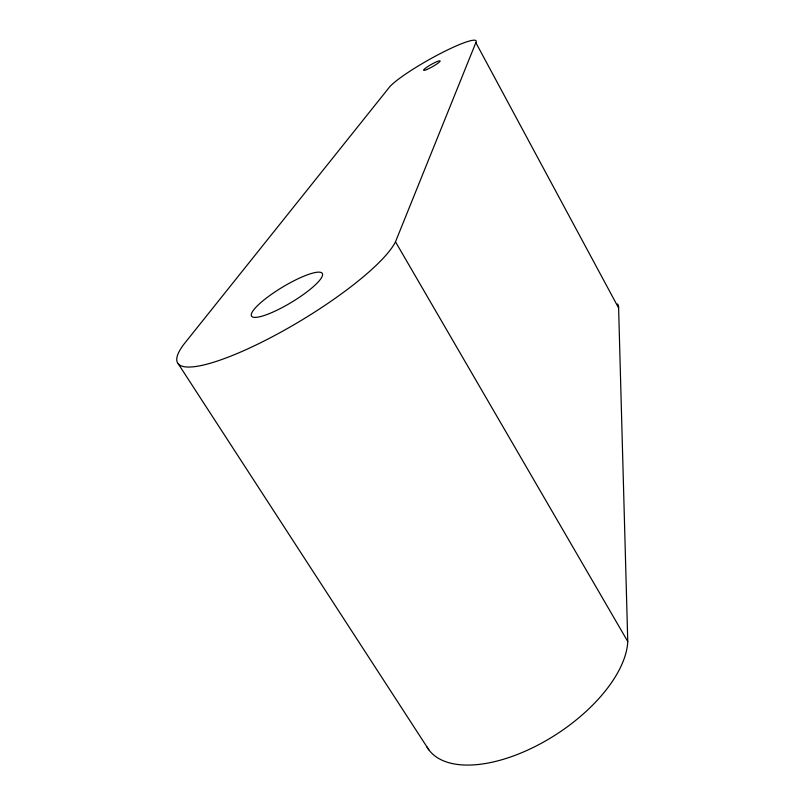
<?xml version="1.0" encoding="UTF-8"?>
<svg xmlns="http://www.w3.org/2000/svg" width="805" height="805" viewBox="0 0 805 805"><rect width="100%" height="100%" fill="white"/><g stroke="black" fill="none" stroke-linecap="round" stroke-linejoin="round"><path stroke-width="1.21" d="M395.497 241.802L475.846 42.645A50.614 6.742 -29.4 0 0 439.429 54.036A50.614 6.742 -29.4 0 0 388.704 88.057L183.53 344.701A127.894 27.36 -31.1 0 0 257.298 344.379A127.894 27.36 -31.1 0 0 395.497 241.802L627.759 641.494A116.383 58.634 -33.2 0 1 538.465 744.806A116.383 58.634 -33.2 0 1 426.881 746.829M178.297 363.88L428.834 749.807M475.846 42.645L618.612 307.993L627.759 641.494M617.536 303.958A47.686 15.506 -28.7 0 1 618.612 307.993M269.494 313.548A41.317 8.815 -31.1 0 0 322.584 274.445A41.317 8.815 -31.1 0 0 268.679 296.331A41.317 8.815 -31.1 0 0 269.494 313.548M426.6 69.592A9.489 1.268 -29.4 0 0 440.023 61.311A9.489 1.268 -29.4 0 0 428.924 65.839A9.489 1.268 -29.4 0 0 426.6 69.592"/></g></svg>
